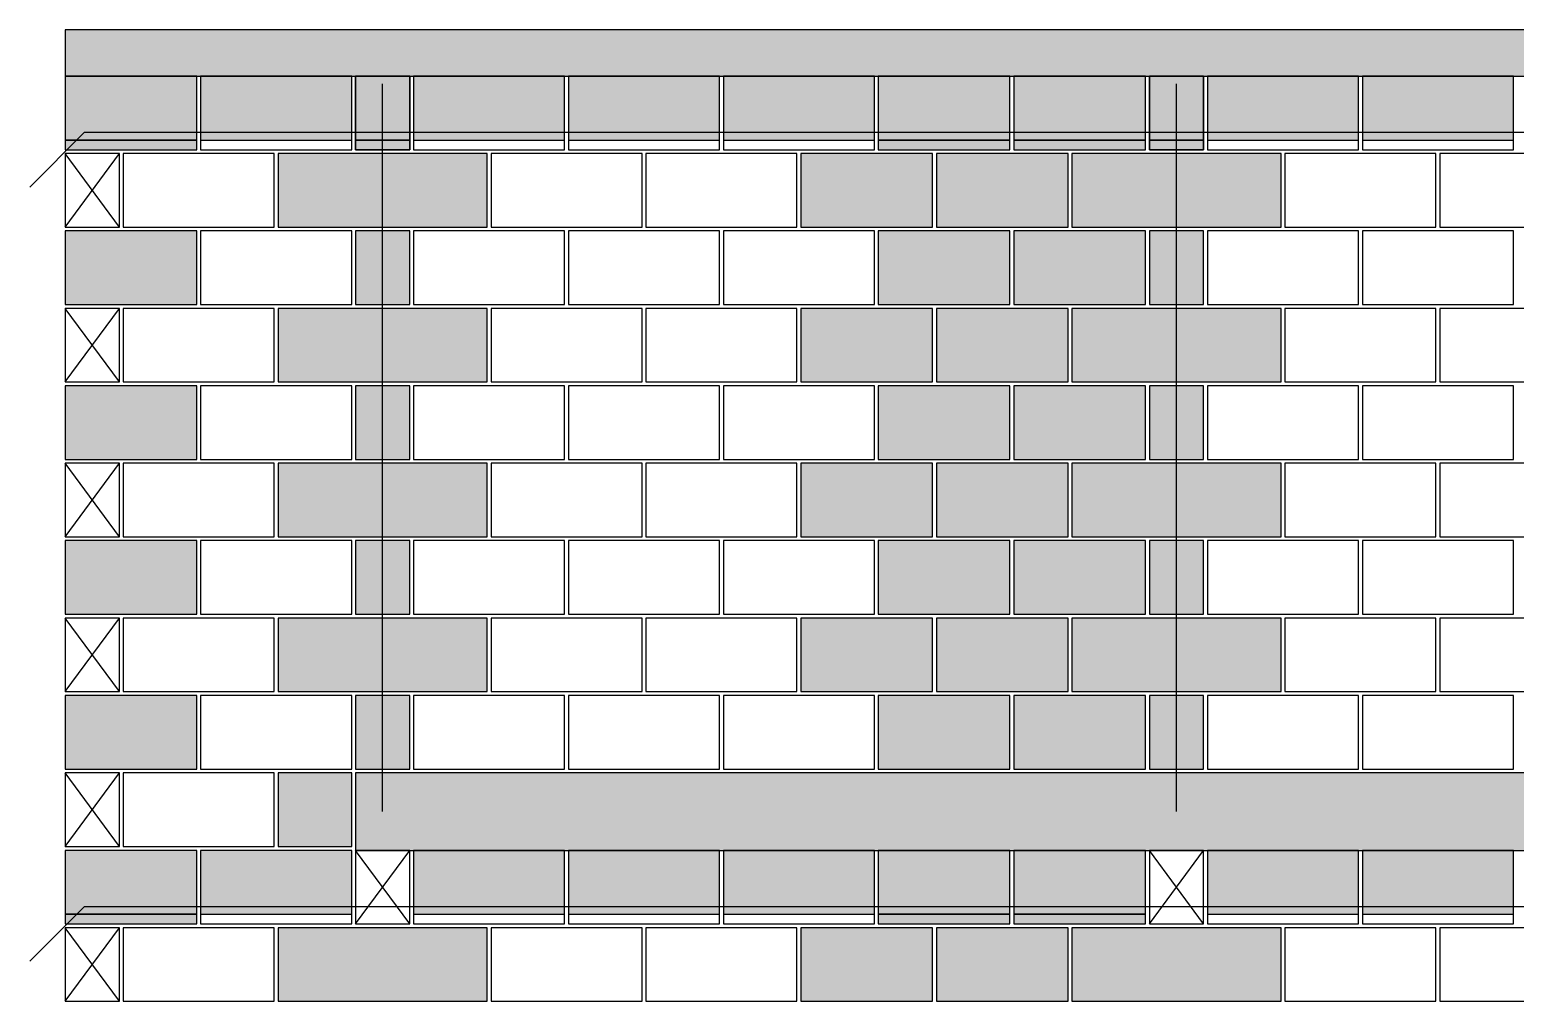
# Model space of a CAD drawing. Extents: x -1.9 to 86, y -1.5 to 60.9.
# Drawn here: x 6.87 to 14.54, y 49.79 to 54.81 of the extents above; entities that cross this region are included whole.
import ezdxf

# ---------------------------------------------------------------- set-up
doc = ezdxf.new("R2010")
doc.units = 0
doc.header["$MEASUREMENT"] = 0
doc.linetypes.add('ESTILO_TQS_0001', pattern=[0.45, 0.3, -0.15])
for name, color, linetype in [('33', 7, 'CONTINUOUS'), ('PENA_01', 1, 'CONTINUOUS'), ('PENA_02', 2, 'CONTINUOUS'), ('PENA_03', 3, 'CONTINUOUS'), ('PENA_05', 5, 'CONTINUOUS'), ('PENA_09', 254, 'CONTINUOUS'), ('PENA_11', 252, 'CONTINUOUS'), ('PENA_19', 240, 'CONTINUOUS'), ('PENA_21', 100, 'CONTINUOUS'), ('PENA_23', 50, 'CONTINUOUS'), ('PENA_28', 135, 'CONTINUOUS')]:
    doc.layers.add(name, color=color, linetype=linetype)

msp = doc.modelspace()

# ---------------------------------------------------------------- linework, layer by layer
at = {"layer": '33', "linetype": 'Continuous'}
for points in [[(8.5489, 54.2406), (8.5489, 54.1906), (8.8289, 54.1906), (8.8289, 54.2406), (8.5489, 54.2406)], [(12.6489, 54.2406), (12.6489, 54.1906), (12.9289, 54.1906), (12.9289, 54.2406), (12.6489, 54.2406)]]:
    msp.add_lwpolyline(points, dxfattribs=at)
for points in [[(8.5489, 54.2406), (8.5489, 54.1906), (8.8289, 54.1906)], [(8.5489, 54.2406), (8.8289, 54.1906), (8.8289, 54.2406)], [(8.5489, 54.2406), (8.8289, 54.2406), (8.5489, 54.2406)], [(12.6489, 54.2406), (12.6489, 54.1906), (12.9289, 54.1906)], [(12.6489, 54.2406), (12.9289, 54.1906), (12.9289, 54.2406)], [(12.6489, 54.2406), (12.9289, 54.2406), (12.6489, 54.2406)]]:
    msp.add_solid(points, dxfattribs=at)
at = {"layer": 'PENA_01', "linetype": 'Continuous'}
for p, q in [((7.0489, 54.2406), (7.7289, 54.2406)), ((7.7489, 54.2406), (8.5289, 54.2406)), ((8.8489, 54.2406), (9.6289, 54.2406)), ((9.6489, 54.2406), (10.4289, 54.2406)), ((10.4489, 54.2406), (11.2289, 54.2406)), ((11.2489, 54.2406), (11.9289, 54.2406)), ((11.9489, 54.2406), (12.6289, 54.2406)), ((12.9489, 54.2406), (13.7289, 54.2406)), ((13.7489, 54.2406), (14.5289, 54.2406)), ((7.0489, 50.2406), (7.7289, 50.2406)), ((7.7489, 50.2406), (8.5289, 50.2406)), ((8.8489, 50.2406), (9.6289, 50.2406)), ((9.6489, 50.2406), (10.4289, 50.2406)), ((10.4489, 50.2406), (11.2289, 50.2406)), ((11.2489, 50.2406), (11.9289, 50.2406)), ((11.9489, 50.2406), (12.6289, 50.2406)), ((12.9489, 50.2406), (13.7289, 50.2406)), ((13.7489, 50.2406), (14.5289, 50.2406))]:
    msp.add_line(p, q, dxfattribs=at)
at = {"layer": 'PENA_01', "linetype": 'ESTILO_TQS_0001'}
for p, q in [((8.8289, 54.2406), (8.5489, 54.2406)), ((12.9289, 54.2406), (12.6489, 54.2406))]:
    msp.add_line(p, q, dxfattribs=at)
at = {"layer": 'PENA_02', "linetype": 'Continuous'}
for p, q in [((7.3289, 54.1706), (7.0489, 54.1706)), ((7.0489, 54.1706), (7.0489, 53.7906)), ((7.3289, 53.7906), (7.3289, 54.1706)), ((7.0489, 53.7906), (7.3289, 53.7906)), ((7.3289, 53.3706), (7.0489, 53.3706)), ((7.0489, 53.3706), (7.0489, 52.9906)), ((7.3289, 52.9906), (7.3289, 53.3706)), ((7.0489, 52.9906), (7.3289, 52.9906)), ((7.3289, 52.5706), (7.0489, 52.5706)), ((7.0489, 52.5706), (7.0489, 52.1906)), ((7.3289, 52.1906), (7.3289, 52.5706)), ((7.0489, 52.1906), (7.3289, 52.1906)), ((7.3289, 51.7706), (7.0489, 51.7706)), ((7.0489, 51.7706), (7.0489, 51.3906)), ((7.3289, 51.3906), (7.3289, 51.7706)), ((7.0489, 51.3906), (7.3289, 51.3906)), ((7.3289, 50.9706), (7.0489, 50.9706)), ((7.0489, 50.9706), (7.0489, 50.5906)), ((7.3289, 50.5906), (7.3289, 50.9706)), ((7.0489, 50.5906), (7.3289, 50.5906)), ((8.8289, 50.5706), (8.5489, 50.5706)), ((8.5489, 50.5706), (8.5489, 50.1906)), ((8.8289, 50.1906), (8.8289, 50.5706)), ((12.9289, 50.5706), (12.6489, 50.5706)), ((12.6489, 50.5706), (12.6489, 50.1906)), ((12.9289, 50.1906), (12.9289, 50.5706)), ((8.5489, 50.1906), (8.8289, 50.1906)), ((12.6489, 50.1906), (12.9289, 50.1906)), ((7.3289, 50.1706), (7.0489, 50.1706)), ((7.0489, 50.1706), (7.0489, 49.7906)), ((7.3289, 49.7906), (7.3289, 50.1706)), ((7.0489, 49.7906), (7.3289, 49.7906))]:
    msp.add_line(p, q, dxfattribs=at)
for points in [[(7.0489, 54.5706), (30.0289, 54.5706), (30.0289, 54.8106), (7.0489, 54.8106), (7.0489, 54.5706)], [(7.0489, 54.1906), (7.7289, 54.1906), (7.7289, 54.5706), (7.0489, 54.5706), (7.0489, 54.1906)], [(7.7489, 54.1906), (8.5289, 54.1906), (8.5289, 54.5706), (7.7489, 54.5706), (7.7489, 54.1906)], [(8.8289, 54.1906), (8.5489, 54.1906), (8.5489, 54.5706), (8.8289, 54.5706), (8.8289, 54.1906)], [(8.8489, 54.1906), (9.6289, 54.1906), (9.6289, 54.5706), (8.8489, 54.5706), (8.8489, 54.1906)], [(9.6489, 54.1906), (10.4289, 54.1906), (10.4289, 54.5706), (9.6489, 54.5706), (9.6489, 54.1906)], [(10.4489, 54.1906), (11.2289, 54.1906), (11.2289, 54.5706), (10.4489, 54.5706), (10.4489, 54.1906)], [(11.2489, 54.1906), (11.9289, 54.1906), (11.9289, 54.5706), (11.2489, 54.5706), (11.2489, 54.1906)], [(11.9489, 54.1906), (12.6289, 54.1906), (12.6289, 54.5706), (11.9489, 54.5706), (11.9489, 54.1906)], [(12.9289, 54.1906), (12.6489, 54.1906), (12.6489, 54.5706), (12.9289, 54.5706), (12.9289, 54.1906)], [(12.9489, 54.1906), (13.7289, 54.1906), (13.7289, 54.5706), (12.9489, 54.5706), (12.9489, 54.1906)], [(13.7489, 54.1906), (14.5289, 54.1906), (14.5289, 54.5706), (13.7489, 54.5706), (13.7489, 54.1906)], [(7.3489, 53.7906), (8.1289, 53.7906), (8.1289, 54.1706), (7.3489, 54.1706), (7.3489, 53.7906)], [(8.1489, 53.7906), (9.2289, 53.7906), (9.2289, 54.1706), (8.1489, 54.1706), (8.1489, 53.7906)], [(9.2489, 53.7906), (10.0289, 53.7906), (10.0289, 54.1706), (9.2489, 54.1706), (9.2489, 53.7906)], [(10.0489, 53.7906), (10.8289, 53.7906), (10.8289, 54.1706), (10.0489, 54.1706), (10.0489, 53.7906)], [(10.8489, 53.7906), (11.5289, 53.7906), (11.5289, 54.1706), (10.8489, 54.1706), (10.8489, 53.7906)], [(11.5489, 53.7906), (12.2289, 53.7906), (12.2289, 54.1706), (11.5489, 54.1706), (11.5489, 53.7906)], [(12.2489, 53.7906), (13.3289, 53.7906), (13.3289, 54.1706), (12.2489, 54.1706), (12.2489, 53.7906)], [(13.3489, 53.7906), (14.1289, 53.7906), (14.1289, 54.1706), (13.3489, 54.1706), (13.3489, 53.7906)], [(14.1489, 53.7906), (14.9289, 53.7906), (14.9289, 54.1706), (14.1489, 54.1706), (14.1489, 53.7906)], [(7.0489, 53.3906), (7.7289, 53.3906), (7.7289, 53.7706), (7.0489, 53.7706), (7.0489, 53.3906)], [(7.7489, 53.3906), (8.5289, 53.3906), (8.5289, 53.7706), (7.7489, 53.7706), (7.7489, 53.3906)], [(8.5489, 53.3906), (8.8289, 53.3906), (8.8289, 53.7706), (8.5489, 53.7706), (8.5489, 53.3906)], [(8.8489, 53.3906), (9.6289, 53.3906), (9.6289, 53.7706), (8.8489, 53.7706), (8.8489, 53.3906)], [(9.6489, 53.3906), (10.4289, 53.3906), (10.4289, 53.7706), (9.6489, 53.7706), (9.6489, 53.3906)], [(10.4489, 53.3906), (11.2289, 53.3906), (11.2289, 53.7706), (10.4489, 53.7706), (10.4489, 53.3906)], [(11.2489, 53.3906), (11.9289, 53.3906), (11.9289, 53.7706), (11.2489, 53.7706), (11.2489, 53.3906)], [(11.9489, 53.3906), (12.6289, 53.3906), (12.6289, 53.7706), (11.9489, 53.7706), (11.9489, 53.3906)], [(12.6489, 53.3906), (12.9289, 53.3906), (12.9289, 53.7706), (12.6489, 53.7706), (12.6489, 53.3906)], [(12.9489, 53.3906), (13.7289, 53.3906), (13.7289, 53.7706), (12.9489, 53.7706), (12.9489, 53.3906)], [(13.7489, 53.3906), (14.5289, 53.3906), (14.5289, 53.7706), (13.7489, 53.7706), (13.7489, 53.3906)], [(7.3489, 52.9906), (8.1289, 52.9906), (8.1289, 53.3706), (7.3489, 53.3706), (7.3489, 52.9906)], [(8.1489, 52.9906), (9.2289, 52.9906), (9.2289, 53.3706), (8.1489, 53.3706), (8.1489, 52.9906)], [(9.2489, 52.9906), (10.0289, 52.9906), (10.0289, 53.3706), (9.2489, 53.3706), (9.2489, 52.9906)], [(10.0489, 52.9906), (10.8289, 52.9906), (10.8289, 53.3706), (10.0489, 53.3706), (10.0489, 52.9906)], [(10.8489, 52.9906), (11.5289, 52.9906), (11.5289, 53.3706), (10.8489, 53.3706), (10.8489, 52.9906)], [(11.5489, 52.9906), (12.2289, 52.9906), (12.2289, 53.3706), (11.5489, 53.3706), (11.5489, 52.9906)], [(12.2489, 52.9906), (13.3289, 52.9906), (13.3289, 53.3706), (12.2489, 53.3706), (12.2489, 52.9906)], [(13.3489, 52.9906), (14.1289, 52.9906), (14.1289, 53.3706), (13.3489, 53.3706), (13.3489, 52.9906)], [(14.1489, 52.9906), (14.9289, 52.9906), (14.9289, 53.3706), (14.1489, 53.3706), (14.1489, 52.9906)], [(7.0489, 52.5906), (7.7289, 52.5906), (7.7289, 52.9706), (7.0489, 52.9706), (7.0489, 52.5906)], [(7.7489, 52.5906), (8.5289, 52.5906), (8.5289, 52.9706), (7.7489, 52.9706), (7.7489, 52.5906)], [(8.5489, 52.5906), (8.8289, 52.5906), (8.8289, 52.9706), (8.5489, 52.9706), (8.5489, 52.5906)], [(8.8489, 52.5906), (9.6289, 52.5906), (9.6289, 52.9706), (8.8489, 52.9706), (8.8489, 52.5906)], [(9.6489, 52.5906), (10.4289, 52.5906), (10.4289, 52.9706), (9.6489, 52.9706), (9.6489, 52.5906)], [(10.4489, 52.5906), (11.2289, 52.5906), (11.2289, 52.9706), (10.4489, 52.9706), (10.4489, 52.5906)], [(11.2489, 52.5906), (11.9289, 52.5906), (11.9289, 52.9706), (11.2489, 52.9706), (11.2489, 52.5906)], [(11.9489, 52.5906), (12.6289, 52.5906), (12.6289, 52.9706), (11.9489, 52.9706), (11.9489, 52.5906)], [(12.6489, 52.5906), (12.9289, 52.5906), (12.9289, 52.9706), (12.6489, 52.9706), (12.6489, 52.5906)], [(12.9489, 52.5906), (13.7289, 52.5906), (13.7289, 52.9706), (12.9489, 52.9706), (12.9489, 52.5906)], [(13.7489, 52.5906), (14.5289, 52.5906), (14.5289, 52.9706), (13.7489, 52.9706), (13.7489, 52.5906)], [(7.3489, 52.1906), (8.1289, 52.1906), (8.1289, 52.5706), (7.3489, 52.5706), (7.3489, 52.1906)], [(8.1489, 52.1906), (9.2289, 52.1906), (9.2289, 52.5706), (8.1489, 52.5706), (8.1489, 52.1906)], [(9.2489, 52.1906), (10.0289, 52.1906), (10.0289, 52.5706), (9.2489, 52.5706), (9.2489, 52.1906)], [(10.0489, 52.1906), (10.8289, 52.1906), (10.8289, 52.5706), (10.0489, 52.5706), (10.0489, 52.1906)], [(10.8489, 52.1906), (11.5289, 52.1906), (11.5289, 52.5706), (10.8489, 52.5706), (10.8489, 52.1906)], [(11.5489, 52.1906), (12.2289, 52.1906), (12.2289, 52.5706), (11.5489, 52.5706), (11.5489, 52.1906)], [(12.2489, 52.1906), (13.3289, 52.1906), (13.3289, 52.5706), (12.2489, 52.5706), (12.2489, 52.1906)], [(13.3489, 52.1906), (14.1289, 52.1906), (14.1289, 52.5706), (13.3489, 52.5706), (13.3489, 52.1906)], [(14.1489, 52.1906), (14.9289, 52.1906), (14.9289, 52.5706), (14.1489, 52.5706), (14.1489, 52.1906)], [(7.0489, 51.7906), (7.7289, 51.7906), (7.7289, 52.1706), (7.0489, 52.1706), (7.0489, 51.7906)], [(7.7489, 51.7906), (8.5289, 51.7906), (8.5289, 52.1706), (7.7489, 52.1706), (7.7489, 51.7906)], [(8.5489, 51.7906), (8.8289, 51.7906), (8.8289, 52.1706), (8.5489, 52.1706), (8.5489, 51.7906)], [(8.8489, 51.7906), (9.6289, 51.7906), (9.6289, 52.1706), (8.8489, 52.1706), (8.8489, 51.7906)], [(9.6489, 51.7906), (10.4289, 51.7906), (10.4289, 52.1706), (9.6489, 52.1706), (9.6489, 51.7906)], [(10.4489, 51.7906), (11.2289, 51.7906), (11.2289, 52.1706), (10.4489, 52.1706), (10.4489, 51.7906)], [(11.2489, 51.7906), (11.9289, 51.7906), (11.9289, 52.1706), (11.2489, 52.1706), (11.2489, 51.7906)], [(11.9489, 51.7906), (12.6289, 51.7906), (12.6289, 52.1706), (11.9489, 52.1706), (11.9489, 51.7906)], [(12.6489, 51.7906), (12.9289, 51.7906), (12.9289, 52.1706), (12.6489, 52.1706), (12.6489, 51.7906)], [(12.9489, 51.7906), (13.7289, 51.7906), (13.7289, 52.1706), (12.9489, 52.1706), (12.9489, 51.7906)], [(13.7489, 51.7906), (14.5289, 51.7906), (14.5289, 52.1706), (13.7489, 52.1706), (13.7489, 51.7906)], [(7.3489, 51.3906), (8.1289, 51.3906), (8.1289, 51.7706), (7.3489, 51.7706), (7.3489, 51.3906)], [(8.1489, 51.3906), (9.2289, 51.3906), (9.2289, 51.7706), (8.1489, 51.7706), (8.1489, 51.3906)], [(9.2489, 51.3906), (10.0289, 51.3906), (10.0289, 51.7706), (9.2489, 51.7706), (9.2489, 51.3906)], [(10.0489, 51.3906), (10.8289, 51.3906), (10.8289, 51.7706), (10.0489, 51.7706), (10.0489, 51.3906)], [(10.8489, 51.3906), (11.5289, 51.3906), (11.5289, 51.7706), (10.8489, 51.7706), (10.8489, 51.3906)], [(11.5489, 51.3906), (12.2289, 51.3906), (12.2289, 51.7706), (11.5489, 51.7706), (11.5489, 51.3906)], [(12.2489, 51.3906), (13.3289, 51.3906), (13.3289, 51.7706), (12.2489, 51.7706), (12.2489, 51.3906)], [(13.3489, 51.3906), (14.1289, 51.3906), (14.1289, 51.7706), (13.3489, 51.7706), (13.3489, 51.3906)], [(14.1489, 51.3906), (14.9289, 51.3906), (14.9289, 51.7706), (14.1489, 51.7706), (14.1489, 51.3906)], [(7.0489, 50.9906), (7.7289, 50.9906), (7.7289, 51.3706), (7.0489, 51.3706), (7.0489, 50.9906)], [(7.7489, 50.9906), (8.5289, 50.9906), (8.5289, 51.3706), (7.7489, 51.3706), (7.7489, 50.9906)], [(8.5489, 50.9906), (8.8289, 50.9906), (8.8289, 51.3706), (8.5489, 51.3706), (8.5489, 50.9906)], [(8.8489, 50.9906), (9.6289, 50.9906), (9.6289, 51.3706), (8.8489, 51.3706), (8.8489, 50.9906)], [(9.6489, 50.9906), (10.4289, 50.9906), (10.4289, 51.3706), (9.6489, 51.3706), (9.6489, 50.9906)], [(10.4489, 50.9906), (11.2289, 50.9906), (11.2289, 51.3706), (10.4489, 51.3706), (10.4489, 50.9906)], [(11.2489, 50.9906), (11.9289, 50.9906), (11.9289, 51.3706), (11.2489, 51.3706), (11.2489, 50.9906)], [(11.9489, 50.9906), (12.6289, 50.9906), (12.6289, 51.3706), (11.9489, 51.3706), (11.9489, 50.9906)], [(12.6489, 50.9906), (12.9289, 50.9906), (12.9289, 51.3706), (12.6489, 51.3706), (12.6489, 50.9906)], [(12.9489, 50.9906), (13.7289, 50.9906), (13.7289, 51.3706), (12.9489, 51.3706), (12.9489, 50.9906)], [(13.7489, 50.9906), (14.5289, 50.9906), (14.5289, 51.3706), (13.7489, 51.3706), (13.7489, 50.9906)], [(7.3489, 50.5906), (8.1289, 50.5906), (8.1289, 50.9706), (7.3489, 50.9706), (7.3489, 50.5906)], [(8.1489, 50.5906), (8.5289, 50.5906), (8.5289, 50.9706), (8.1489, 50.9706), (8.1489, 50.5906)], [(17.0289, 50.9706), (8.5489, 50.9706), (8.5489, 50.5706), (17.0289, 50.5706), (17.0289, 50.9706)], [(7.0489, 50.1906), (7.7289, 50.1906), (7.7289, 50.5706), (7.0489, 50.5706), (7.0489, 50.1906)], [(7.7489, 50.1906), (8.5289, 50.1906), (8.5289, 50.5706), (7.7489, 50.5706), (7.7489, 50.1906)], [(8.8489, 50.1906), (9.6289, 50.1906), (9.6289, 50.5706), (8.8489, 50.5706), (8.8489, 50.1906)], [(9.6489, 50.1906), (10.4289, 50.1906), (10.4289, 50.5706), (9.6489, 50.5706), (9.6489, 50.1906)], [(10.4489, 50.1906), (11.2289, 50.1906), (11.2289, 50.5706), (10.4489, 50.5706), (10.4489, 50.1906)], [(11.2489, 50.1906), (11.9289, 50.1906), (11.9289, 50.5706), (11.2489, 50.5706), (11.2489, 50.1906)], [(11.9489, 50.1906), (12.6289, 50.1906), (12.6289, 50.5706), (11.9489, 50.5706), (11.9489, 50.1906)], [(12.9489, 50.1906), (13.7289, 50.1906), (13.7289, 50.5706), (12.9489, 50.5706), (12.9489, 50.1906)], [(13.7489, 50.1906), (14.5289, 50.1906), (14.5289, 50.5706), (13.7489, 50.5706), (13.7489, 50.1906)], [(7.3489, 49.7906), (8.1289, 49.7906), (8.1289, 50.1706), (7.3489, 50.1706), (7.3489, 49.7906)], [(8.1489, 49.7906), (9.2289, 49.7906), (9.2289, 50.1706), (8.1489, 50.1706), (8.1489, 49.7906)], [(9.2489, 49.7906), (10.0289, 49.7906), (10.0289, 50.1706), (9.2489, 50.1706), (9.2489, 49.7906)], [(10.0489, 49.7906), (10.8289, 49.7906), (10.8289, 50.1706), (10.0489, 50.1706), (10.0489, 49.7906)], [(10.8489, 49.7906), (11.5289, 49.7906), (11.5289, 50.1706), (10.8489, 50.1706), (10.8489, 49.7906)], [(11.5489, 49.7906), (12.2289, 49.7906), (12.2289, 50.1706), (11.5489, 50.1706), (11.5489, 49.7906)], [(12.2489, 49.7906), (13.3289, 49.7906), (13.3289, 50.1706), (12.2489, 50.1706), (12.2489, 49.7906)], [(13.3489, 49.7906), (14.1289, 49.7906), (14.1289, 50.1706), (13.3489, 50.1706), (13.3489, 49.7906)], [(14.1489, 49.7906), (14.9289, 49.7906), (14.9289, 50.1706), (14.1489, 50.1706), (14.1489, 49.7906)]]:
    msp.add_lwpolyline(points, dxfattribs=at)
at = {"layer": 'PENA_03', "linetype": 'Continuous'}
for p, q in [((7.0489, 53.7906), (7.3289, 54.1706)), ((7.3289, 53.7906), (7.0489, 54.1706)), ((7.0489, 52.9906), (7.3289, 53.3706)), ((7.3289, 52.9906), (7.0489, 53.3706)), ((7.0489, 52.1906), (7.3289, 52.5706)), ((7.3289, 52.1906), (7.0489, 52.5706)), ((7.0489, 51.3906), (7.3289, 51.7706)), ((7.3289, 51.3906), (7.0489, 51.7706)), ((7.0489, 50.5906), (7.3289, 50.9706)), ((7.3289, 50.5906), (7.0489, 50.9706)), ((8.5489, 50.1906), (8.8289, 50.5706)), ((8.8289, 50.1906), (8.5489, 50.5706)), ((12.6489, 50.1906), (12.9289, 50.5706)), ((12.9289, 50.1906), (12.6489, 50.5706)), ((7.0489, 49.7906), (7.3289, 50.1706)), ((7.3289, 49.7906), (7.0489, 50.1706))]:
    msp.add_line(p, q, dxfattribs=at)
at = {"layer": 'PENA_05', "linetype": 'Continuous'}
for p, q in [((8.6889, 50.7706), (8.6889, 54.5306)), ((12.7889, 50.7706), (12.7889, 54.5306)), ((6.866, 53.9976), (7.1489, 54.2805)), ((7.1489, 54.2805), (18.9389, 54.2807)), ((6.866, 49.9978), (7.1489, 50.2806)), ((7.1489, 50.2806), (16.9289, 50.2806))]:
    msp.add_line(p, q, dxfattribs=at)
at = {"layer": 'PENA_09', "linetype": 'Continuous'}
for points in [[(7.0489, 54.2406), (7.7289, 54.2406), (7.7289, 54.5706), (7.0489, 54.5706), (7.0489, 54.2406)], [(7.7489, 54.2406), (8.5289, 54.2406), (8.5289, 54.5706), (7.7489, 54.5706), (7.7489, 54.2406)], [(8.8289, 54.2406), (8.8289, 54.5706), (8.5489, 54.5706), (8.5489, 54.2406), (8.8289, 54.2406)], [(8.5489, 54.5706), (8.8289, 54.5706), (8.8289, 54.2406), (8.5489, 54.2406), (8.5489, 54.5706)], [(8.8489, 54.2406), (9.6289, 54.2406), (9.6289, 54.5706), (8.8489, 54.5706), (8.8489, 54.2406)], [(9.6489, 54.2406), (10.4289, 54.2406), (10.4289, 54.5706), (9.6489, 54.5706), (9.6489, 54.2406)], [(10.4489, 54.2406), (11.2289, 54.2406), (11.2289, 54.5706), (10.4489, 54.5706), (10.4489, 54.2406)], [(11.2489, 54.2406), (11.9289, 54.2406), (11.9289, 54.5706), (11.2489, 54.5706), (11.2489, 54.2406)], [(11.9489, 54.2406), (12.6289, 54.2406), (12.6289, 54.5706), (11.9489, 54.5706), (11.9489, 54.2406)], [(12.9289, 54.2406), (12.9289, 54.5706), (12.6489, 54.5706), (12.6489, 54.2406), (12.9289, 54.2406)], [(12.6489, 54.5706), (12.9289, 54.5706), (12.9289, 54.2406), (12.6489, 54.2406), (12.6489, 54.5706)], [(12.9489, 54.2406), (13.7289, 54.2406), (13.7289, 54.5706), (12.9489, 54.5706), (12.9489, 54.2406)], [(13.7489, 54.2406), (14.5289, 54.2406), (14.5289, 54.5706), (13.7489, 54.5706), (13.7489, 54.2406)], [(7.0489, 50.2406), (7.7289, 50.2406), (7.7289, 50.5706), (7.0489, 50.5706), (7.0489, 50.2406)], [(7.7489, 50.2406), (8.5289, 50.2406), (8.5289, 50.5706), (7.7489, 50.5706), (7.7489, 50.2406)], [(8.8489, 50.2406), (9.6289, 50.2406), (9.6289, 50.5706), (8.8489, 50.5706), (8.8489, 50.2406)], [(9.6489, 50.2406), (10.4289, 50.2406), (10.4289, 50.5706), (9.6489, 50.5706), (9.6489, 50.2406)], [(10.4489, 50.2406), (11.2289, 50.2406), (11.2289, 50.5706), (10.4489, 50.5706), (10.4489, 50.2406)], [(11.2489, 50.2406), (11.9289, 50.2406), (11.9289, 50.5706), (11.2489, 50.5706), (11.2489, 50.2406)], [(11.9489, 50.2406), (12.6289, 50.2406), (12.6289, 50.5706), (11.9489, 50.5706), (11.9489, 50.2406)], [(12.9489, 50.2406), (13.7289, 50.2406), (13.7289, 50.5706), (12.9489, 50.5706), (12.9489, 50.2406)], [(13.7489, 50.2406), (14.5289, 50.2406), (14.5289, 50.5706), (13.7489, 50.5706), (13.7489, 50.2406)]]:
    msp.add_lwpolyline(points, dxfattribs=at)
for points in [[(7.0489, 54.2406), (7.7289, 54.2406), (7.7289, 54.5706)], [(7.0489, 54.2406), (7.7289, 54.5706), (7.0489, 54.5706)], [(7.0489, 54.2406), (7.0489, 54.5706), (7.0489, 54.2406)], [(7.7489, 54.2406), (8.5289, 54.2406), (8.5289, 54.5706)], [(7.7489, 54.2406), (8.5289, 54.5706), (7.7489, 54.5706)], [(7.7489, 54.2406), (7.7489, 54.5706), (7.7489, 54.2406)], [(8.8289, 54.2406), (8.8289, 54.5706), (8.5489, 54.5706)], [(8.8289, 54.2406), (8.5489, 54.5706), (8.5489, 54.2406)], [(8.5489, 54.5706), (8.8289, 54.5706), (8.8289, 54.2406)], [(8.5489, 54.5706), (8.8289, 54.2406), (8.5489, 54.2406)], [(8.5489, 54.5706), (8.5489, 54.2406), (8.5489, 54.5706)], [(8.8489, 54.2406), (9.6289, 54.2406), (9.6289, 54.5706)], [(8.8489, 54.2406), (9.6289, 54.5706), (8.8489, 54.5706)], [(8.8489, 54.2406), (8.8489, 54.5706), (8.8489, 54.2406)], [(9.6489, 54.2406), (10.4289, 54.2406), (10.4289, 54.5706)], [(9.6489, 54.2406), (10.4289, 54.5706), (9.6489, 54.5706)], [(9.6489, 54.2406), (9.6489, 54.5706), (9.6489, 54.2406)], [(10.4489, 54.2406), (11.2289, 54.2406), (11.2289, 54.5706)], [(10.4489, 54.2406), (11.2289, 54.5706), (10.4489, 54.5706)], [(10.4489, 54.2406), (10.4489, 54.5706), (10.4489, 54.2406)], [(11.2489, 54.2406), (11.9289, 54.2406), (11.9289, 54.5706)], [(11.2489, 54.2406), (11.9289, 54.5706), (11.2489, 54.5706)], [(11.2489, 54.2406), (11.2489, 54.5706), (11.2489, 54.2406)], [(11.9489, 54.2406), (12.6289, 54.2406), (12.6289, 54.5706)], [(11.9489, 54.2406), (12.6289, 54.5706), (11.9489, 54.5706)], [(11.9489, 54.2406), (11.9489, 54.5706), (11.9489, 54.2406)], [(12.9289, 54.2406), (12.9289, 54.5706), (12.6489, 54.5706)], [(12.9289, 54.2406), (12.6489, 54.5706), (12.6489, 54.2406)], [(12.6489, 54.5706), (12.9289, 54.5706), (12.9289, 54.2406)], [(12.6489, 54.5706), (12.9289, 54.2406), (12.6489, 54.2406)], [(12.6489, 54.5706), (12.6489, 54.2406), (12.6489, 54.5706)], [(12.9489, 54.2406), (13.7289, 54.2406), (13.7289, 54.5706)], [(12.9489, 54.2406), (13.7289, 54.5706), (12.9489, 54.5706)], [(12.9489, 54.2406), (12.9489, 54.5706), (12.9489, 54.2406)], [(13.7489, 54.2406), (14.5289, 54.2406), (14.5289, 54.5706)], [(13.7489, 54.2406), (14.5289, 54.5706), (13.7489, 54.5706)], [(13.7489, 54.2406), (13.7489, 54.5706), (13.7489, 54.2406)], [(8.8289, 54.2406), (8.5489, 54.2406), (8.8289, 54.2406)], [(12.9289, 54.2406), (12.6489, 54.2406), (12.9289, 54.2406)], [(7.0489, 50.2406), (7.7289, 50.2406), (7.7289, 50.5706)], [(7.0489, 50.2406), (7.7289, 50.5706), (7.0489, 50.5706)], [(7.0489, 50.2406), (7.0489, 50.5706), (7.0489, 50.2406)], [(7.7489, 50.2406), (8.5289, 50.2406), (8.5289, 50.5706)], [(7.7489, 50.2406), (8.5289, 50.5706), (7.7489, 50.5706)], [(7.7489, 50.2406), (7.7489, 50.5706), (7.7489, 50.2406)], [(8.8489, 50.2406), (9.6289, 50.2406), (9.6289, 50.5706)], [(8.8489, 50.2406), (9.6289, 50.5706), (8.8489, 50.5706)], [(8.8489, 50.2406), (8.8489, 50.5706), (8.8489, 50.2406)], [(9.6489, 50.2406), (10.4289, 50.2406), (10.4289, 50.5706)], [(9.6489, 50.2406), (10.4289, 50.5706), (9.6489, 50.5706)], [(9.6489, 50.2406), (9.6489, 50.5706), (9.6489, 50.2406)], [(10.4489, 50.2406), (11.2289, 50.2406), (11.2289, 50.5706)], [(10.4489, 50.2406), (11.2289, 50.5706), (10.4489, 50.5706)], [(10.4489, 50.2406), (10.4489, 50.5706), (10.4489, 50.2406)], [(11.2489, 50.2406), (11.9289, 50.2406), (11.9289, 50.5706)], [(11.2489, 50.2406), (11.9289, 50.5706), (11.2489, 50.5706)], [(11.2489, 50.2406), (11.2489, 50.5706), (11.2489, 50.2406)], [(11.9489, 50.2406), (12.6289, 50.2406), (12.6289, 50.5706)], [(11.9489, 50.2406), (12.6289, 50.5706), (11.9489, 50.5706)], [(11.9489, 50.2406), (11.9489, 50.5706), (11.9489, 50.2406)], [(12.9489, 50.2406), (13.7289, 50.2406), (13.7289, 50.5706)], [(12.9489, 50.2406), (13.7289, 50.5706), (12.9489, 50.5706)], [(12.9489, 50.2406), (12.9489, 50.5706), (12.9489, 50.2406)], [(13.7489, 50.2406), (14.5289, 50.2406), (14.5289, 50.5706)], [(13.7489, 50.2406), (14.5289, 50.5706), (13.7489, 50.5706)], [(13.7489, 50.2406), (13.7489, 50.5706), (13.7489, 50.2406)]]:
    msp.add_solid(points, dxfattribs=at)
at = {"layer": 'PENA_11', "linetype": 'Continuous'}
for points in [[(7.0489, 54.5706), (30.0289, 54.5706), (30.0289, 54.8106)], [(7.0489, 54.5706), (30.0289, 54.8106), (7.0489, 54.8106)], [(7.0489, 54.5706), (7.0489, 54.8106), (7.0489, 54.5706)], [(17.0289, 50.9706), (8.5489, 50.9706), (8.5489, 50.5706)], [(17.0289, 50.9706), (8.5489, 50.5706), (17.0289, 50.5706)]]:
    msp.add_solid(points, dxfattribs=at)
at = {"layer": 'PENA_19', "linetype": 'Continuous'}
for points in [[(8.1489, 53.7906), (9.2289, 53.7906), (9.2289, 54.1706), (8.1489, 54.1706), (8.1489, 53.7906)], [(12.2489, 53.7906), (13.3289, 53.7906), (13.3289, 54.1706), (12.2489, 54.1706), (12.2489, 53.7906)], [(8.1489, 52.9906), (9.2289, 52.9906), (9.2289, 53.3706), (8.1489, 53.3706), (8.1489, 52.9906)], [(12.2489, 52.9906), (13.3289, 52.9906), (13.3289, 53.3706), (12.2489, 53.3706), (12.2489, 52.9906)], [(8.1489, 52.1906), (9.2289, 52.1906), (9.2289, 52.5706), (8.1489, 52.5706), (8.1489, 52.1906)], [(12.2489, 52.1906), (13.3289, 52.1906), (13.3289, 52.5706), (12.2489, 52.5706), (12.2489, 52.1906)], [(8.1489, 51.3906), (9.2289, 51.3906), (9.2289, 51.7706), (8.1489, 51.7706), (8.1489, 51.3906)], [(12.2489, 51.3906), (13.3289, 51.3906), (13.3289, 51.7706), (12.2489, 51.7706), (12.2489, 51.3906)], [(8.1489, 49.7906), (9.2289, 49.7906), (9.2289, 50.1706), (8.1489, 50.1706), (8.1489, 49.7906)], [(12.2489, 49.7906), (13.3289, 49.7906), (13.3289, 50.1706), (12.2489, 50.1706), (12.2489, 49.7906)]]:
    msp.add_lwpolyline(points, dxfattribs=at)
for points in [[(8.1489, 53.7906), (9.2289, 53.7906), (9.2289, 54.1706)], [(8.1489, 53.7906), (9.2289, 54.1706), (8.1489, 54.1706)], [(8.1489, 53.7906), (8.1489, 54.1706), (8.1489, 53.7906)], [(12.2489, 53.7906), (13.3289, 53.7906), (13.3289, 54.1706)], [(12.2489, 53.7906), (13.3289, 54.1706), (12.2489, 54.1706)], [(12.2489, 53.7906), (12.2489, 54.1706), (12.2489, 53.7906)], [(8.1489, 52.9906), (9.2289, 52.9906), (9.2289, 53.3706)], [(8.1489, 52.9906), (9.2289, 53.3706), (8.1489, 53.3706)], [(8.1489, 52.9906), (8.1489, 53.3706), (8.1489, 52.9906)], [(12.2489, 52.9906), (13.3289, 52.9906), (13.3289, 53.3706)], [(12.2489, 52.9906), (13.3289, 53.3706), (12.2489, 53.3706)], [(12.2489, 52.9906), (12.2489, 53.3706), (12.2489, 52.9906)], [(8.1489, 52.1906), (9.2289, 52.1906), (9.2289, 52.5706)], [(8.1489, 52.1906), (9.2289, 52.5706), (8.1489, 52.5706)], [(8.1489, 52.1906), (8.1489, 52.5706), (8.1489, 52.1906)], [(12.2489, 52.1906), (13.3289, 52.1906), (13.3289, 52.5706)], [(12.2489, 52.1906), (13.3289, 52.5706), (12.2489, 52.5706)], [(12.2489, 52.1906), (12.2489, 52.5706), (12.2489, 52.1906)], [(8.1489, 51.3906), (9.2289, 51.3906), (9.2289, 51.7706)], [(8.1489, 51.3906), (9.2289, 51.7706), (8.1489, 51.7706)], [(8.1489, 51.3906), (8.1489, 51.7706), (8.1489, 51.3906)], [(12.2489, 51.3906), (13.3289, 51.3906), (13.3289, 51.7706)], [(12.2489, 51.3906), (13.3289, 51.7706), (12.2489, 51.7706)], [(12.2489, 51.3906), (12.2489, 51.7706), (12.2489, 51.3906)], [(8.1489, 49.7906), (9.2289, 49.7906), (9.2289, 50.1706)], [(8.1489, 49.7906), (9.2289, 50.1706), (8.1489, 50.1706)], [(8.1489, 49.7906), (8.1489, 50.1706), (8.1489, 49.7906)], [(12.2489, 49.7906), (13.3289, 49.7906), (13.3289, 50.1706)], [(12.2489, 49.7906), (13.3289, 50.1706), (12.2489, 50.1706)], [(12.2489, 49.7906), (12.2489, 50.1706), (12.2489, 49.7906)]]:
    msp.add_solid(points, dxfattribs=at)
at = {"layer": 'PENA_21', "linetype": 'Continuous'}
for points in [[(7.0489, 54.1906), (7.7289, 54.1906), (7.7289, 54.2406), (7.0489, 54.2406), (7.0489, 54.1906)], [(10.8489, 53.7906), (11.5289, 53.7906), (11.5289, 54.1706), (10.8489, 54.1706), (10.8489, 53.7906)], [(11.2489, 54.1906), (11.9289, 54.1906), (11.9289, 54.2406), (11.2489, 54.2406), (11.2489, 54.1906)], [(11.5489, 53.7906), (12.2289, 53.7906), (12.2289, 54.1706), (11.5489, 54.1706), (11.5489, 53.7906)], [(11.9489, 54.1906), (12.6289, 54.1906), (12.6289, 54.2406), (11.9489, 54.2406), (11.9489, 54.1906)], [(7.0489, 53.3906), (7.7289, 53.3906), (7.7289, 53.7706), (7.0489, 53.7706), (7.0489, 53.3906)], [(11.2489, 53.3906), (11.9289, 53.3906), (11.9289, 53.7706), (11.2489, 53.7706), (11.2489, 53.3906)], [(11.9489, 53.3906), (12.6289, 53.3906), (12.6289, 53.7706), (11.9489, 53.7706), (11.9489, 53.3906)], [(10.8489, 52.9906), (11.5289, 52.9906), (11.5289, 53.3706), (10.8489, 53.3706), (10.8489, 52.9906)], [(11.5489, 52.9906), (12.2289, 52.9906), (12.2289, 53.3706), (11.5489, 53.3706), (11.5489, 52.9906)], [(7.0489, 52.5906), (7.7289, 52.5906), (7.7289, 52.9706), (7.0489, 52.9706), (7.0489, 52.5906)], [(11.2489, 52.5906), (11.9289, 52.5906), (11.9289, 52.9706), (11.2489, 52.9706), (11.2489, 52.5906)], [(11.9489, 52.5906), (12.6289, 52.5906), (12.6289, 52.9706), (11.9489, 52.9706), (11.9489, 52.5906)], [(10.8489, 52.1906), (11.5289, 52.1906), (11.5289, 52.5706), (10.8489, 52.5706), (10.8489, 52.1906)], [(11.5489, 52.1906), (12.2289, 52.1906), (12.2289, 52.5706), (11.5489, 52.5706), (11.5489, 52.1906)], [(7.0489, 51.7906), (7.7289, 51.7906), (7.7289, 52.1706), (7.0489, 52.1706), (7.0489, 51.7906)], [(11.2489, 51.7906), (11.9289, 51.7906), (11.9289, 52.1706), (11.2489, 52.1706), (11.2489, 51.7906)], [(11.9489, 51.7906), (12.6289, 51.7906), (12.6289, 52.1706), (11.9489, 52.1706), (11.9489, 51.7906)], [(10.8489, 51.3906), (11.5289, 51.3906), (11.5289, 51.7706), (10.8489, 51.7706), (10.8489, 51.3906)], [(11.5489, 51.3906), (12.2289, 51.3906), (12.2289, 51.7706), (11.5489, 51.7706), (11.5489, 51.3906)], [(7.0489, 50.9906), (7.7289, 50.9906), (7.7289, 51.3706), (7.0489, 51.3706), (7.0489, 50.9906)], [(11.2489, 50.9906), (11.9289, 50.9906), (11.9289, 51.3706), (11.2489, 51.3706), (11.2489, 50.9906)], [(11.9489, 50.9906), (12.6289, 50.9906), (12.6289, 51.3706), (11.9489, 51.3706), (11.9489, 50.9906)], [(7.0489, 50.1906), (7.7289, 50.1906), (7.7289, 50.2406), (7.0489, 50.2406), (7.0489, 50.1906)], [(11.2489, 50.1906), (11.9289, 50.1906), (11.9289, 50.2406), (11.2489, 50.2406), (11.2489, 50.1906)], [(11.9489, 50.1906), (12.6289, 50.1906), (12.6289, 50.2406), (11.9489, 50.2406), (11.9489, 50.1906)], [(10.8489, 49.7906), (11.5289, 49.7906), (11.5289, 50.1706), (10.8489, 50.1706), (10.8489, 49.7906)], [(11.5489, 49.7906), (12.2289, 49.7906), (12.2289, 50.1706), (11.5489, 50.1706), (11.5489, 49.7906)]]:
    msp.add_lwpolyline(points, dxfattribs=at)
for points in [[(7.0489, 54.1906), (7.7289, 54.1906), (7.7289, 54.2406)], [(7.0489, 54.1906), (7.7289, 54.2406), (7.0489, 54.2406)], [(7.0489, 54.1906), (7.0489, 54.2406), (7.0489, 54.1906)], [(10.8489, 53.7906), (11.5289, 53.7906), (11.5289, 54.1706)], [(10.8489, 53.7906), (11.5289, 54.1706), (10.8489, 54.1706)], [(10.8489, 53.7906), (10.8489, 54.1706), (10.8489, 53.7906)], [(11.2489, 54.1906), (11.9289, 54.1906), (11.9289, 54.2406)], [(11.2489, 54.1906), (11.9289, 54.2406), (11.2489, 54.2406)], [(11.2489, 54.1906), (11.2489, 54.2406), (11.2489, 54.1906)], [(11.5489, 53.7906), (12.2289, 53.7906), (12.2289, 54.1706)], [(11.5489, 53.7906), (12.2289, 54.1706), (11.5489, 54.1706)], [(11.5489, 53.7906), (11.5489, 54.1706), (11.5489, 53.7906)], [(11.9489, 54.1906), (12.6289, 54.1906), (12.6289, 54.2406)], [(11.9489, 54.1906), (12.6289, 54.2406), (11.9489, 54.2406)], [(11.9489, 54.1906), (11.9489, 54.2406), (11.9489, 54.1906)], [(7.0489, 53.3906), (7.7289, 53.3906), (7.7289, 53.7706)], [(7.0489, 53.3906), (7.7289, 53.7706), (7.0489, 53.7706)], [(7.0489, 53.3906), (7.0489, 53.7706), (7.0489, 53.3906)], [(11.2489, 53.3906), (11.9289, 53.3906), (11.9289, 53.7706)], [(11.2489, 53.3906), (11.9289, 53.7706), (11.2489, 53.7706)], [(11.2489, 53.3906), (11.2489, 53.7706), (11.2489, 53.3906)], [(11.9489, 53.3906), (12.6289, 53.3906), (12.6289, 53.7706)], [(11.9489, 53.3906), (12.6289, 53.7706), (11.9489, 53.7706)], [(11.9489, 53.3906), (11.9489, 53.7706), (11.9489, 53.3906)], [(10.8489, 52.9906), (11.5289, 52.9906), (11.5289, 53.3706)], [(10.8489, 52.9906), (11.5289, 53.3706), (10.8489, 53.3706)], [(10.8489, 52.9906), (10.8489, 53.3706), (10.8489, 52.9906)], [(11.5489, 52.9906), (12.2289, 52.9906), (12.2289, 53.3706)], [(11.5489, 52.9906), (12.2289, 53.3706), (11.5489, 53.3706)], [(11.5489, 52.9906), (11.5489, 53.3706), (11.5489, 52.9906)], [(7.0489, 52.5906), (7.7289, 52.5906), (7.7289, 52.9706)], [(7.0489, 52.5906), (7.7289, 52.9706), (7.0489, 52.9706)], [(7.0489, 52.5906), (7.0489, 52.9706), (7.0489, 52.5906)], [(11.2489, 52.5906), (11.9289, 52.5906), (11.9289, 52.9706)], [(11.2489, 52.5906), (11.9289, 52.9706), (11.2489, 52.9706)], [(11.2489, 52.5906), (11.2489, 52.9706), (11.2489, 52.5906)], [(11.9489, 52.5906), (12.6289, 52.5906), (12.6289, 52.9706)], [(11.9489, 52.5906), (12.6289, 52.9706), (11.9489, 52.9706)], [(11.9489, 52.5906), (11.9489, 52.9706), (11.9489, 52.5906)], [(10.8489, 52.1906), (11.5289, 52.1906), (11.5289, 52.5706)], [(10.8489, 52.1906), (11.5289, 52.5706), (10.8489, 52.5706)], [(10.8489, 52.1906), (10.8489, 52.5706), (10.8489, 52.1906)], [(11.5489, 52.1906), (12.2289, 52.1906), (12.2289, 52.5706)], [(11.5489, 52.1906), (12.2289, 52.5706), (11.5489, 52.5706)], [(11.5489, 52.1906), (11.5489, 52.5706), (11.5489, 52.1906)], [(7.0489, 51.7906), (7.7289, 51.7906), (7.7289, 52.1706)], [(7.0489, 51.7906), (7.7289, 52.1706), (7.0489, 52.1706)], [(7.0489, 51.7906), (7.0489, 52.1706), (7.0489, 51.7906)], [(11.2489, 51.7906), (11.9289, 51.7906), (11.9289, 52.1706)], [(11.2489, 51.7906), (11.9289, 52.1706), (11.2489, 52.1706)], [(11.2489, 51.7906), (11.2489, 52.1706), (11.2489, 51.7906)], [(11.9489, 51.7906), (12.6289, 51.7906), (12.6289, 52.1706)], [(11.9489, 51.7906), (12.6289, 52.1706), (11.9489, 52.1706)], [(11.9489, 51.7906), (11.9489, 52.1706), (11.9489, 51.7906)], [(10.8489, 51.3906), (11.5289, 51.3906), (11.5289, 51.7706)], [(10.8489, 51.3906), (11.5289, 51.7706), (10.8489, 51.7706)], [(10.8489, 51.3906), (10.8489, 51.7706), (10.8489, 51.3906)], [(11.5489, 51.3906), (12.2289, 51.3906), (12.2289, 51.7706)], [(11.5489, 51.3906), (12.2289, 51.7706), (11.5489, 51.7706)], [(11.5489, 51.3906), (11.5489, 51.7706), (11.5489, 51.3906)], [(7.0489, 50.9906), (7.7289, 50.9906), (7.7289, 51.3706)], [(7.0489, 50.9906), (7.7289, 51.3706), (7.0489, 51.3706)], [(7.0489, 50.9906), (7.0489, 51.3706), (7.0489, 50.9906)], [(11.2489, 50.9906), (11.9289, 50.9906), (11.9289, 51.3706)], [(11.2489, 50.9906), (11.9289, 51.3706), (11.2489, 51.3706)], [(11.2489, 50.9906), (11.2489, 51.3706), (11.2489, 50.9906)], [(11.9489, 50.9906), (12.6289, 50.9906), (12.6289, 51.3706)], [(11.9489, 50.9906), (12.6289, 51.3706), (11.9489, 51.3706)], [(11.9489, 50.9906), (11.9489, 51.3706), (11.9489, 50.9906)], [(7.0489, 50.1906), (7.7289, 50.1906), (7.7289, 50.2406)], [(7.0489, 50.1906), (7.7289, 50.2406), (7.0489, 50.2406)], [(7.0489, 50.1906), (7.0489, 50.2406), (7.0489, 50.1906)], [(11.2489, 50.1906), (11.9289, 50.1906), (11.9289, 50.2406)], [(11.2489, 50.1906), (11.9289, 50.2406), (11.2489, 50.2406)], [(11.2489, 50.1906), (11.2489, 50.2406), (11.2489, 50.1906)], [(11.9489, 50.1906), (12.6289, 50.1906), (12.6289, 50.2406)], [(11.9489, 50.1906), (12.6289, 50.2406), (11.9489, 50.2406)], [(11.9489, 50.1906), (11.9489, 50.2406), (11.9489, 50.1906)], [(10.8489, 49.7906), (11.5289, 49.7906), (11.5289, 50.1706)], [(10.8489, 49.7906), (11.5289, 50.1706), (10.8489, 50.1706)], [(10.8489, 49.7906), (10.8489, 50.1706), (10.8489, 49.7906)], [(11.5489, 49.7906), (12.2289, 49.7906), (12.2289, 50.1706)], [(11.5489, 49.7906), (12.2289, 50.1706), (11.5489, 50.1706)], [(11.5489, 49.7906), (11.5489, 50.1706), (11.5489, 49.7906)]]:
    msp.add_solid(points, dxfattribs=at)
at = {"layer": 'PENA_23', "linetype": 'Continuous'}
msp.add_lwpolyline([(8.1489, 50.5906), (8.5289, 50.5906), (8.5289, 50.9706), (8.1489, 50.9706), (8.1489, 50.5906)], dxfattribs=at)
for points in [[(8.1489, 50.5906), (8.5289, 50.5906), (8.5289, 50.9706)], [(8.1489, 50.5906), (8.5289, 50.9706), (8.1489, 50.9706)], [(8.1489, 50.5906), (8.1489, 50.9706), (8.1489, 50.5906)]]:
    msp.add_solid(points, dxfattribs=at)
at = {"layer": 'PENA_28', "linetype": 'Continuous'}
for points in [[(8.5489, 54.1906), (8.8289, 54.1906), (8.8289, 54.2406), (8.5489, 54.2406), (8.5489, 54.1906)], [(12.6489, 54.1906), (12.9289, 54.1906), (12.9289, 54.2406), (12.6489, 54.2406), (12.6489, 54.1906)], [(8.5489, 53.3906), (8.8289, 53.3906), (8.8289, 53.7706), (8.5489, 53.7706), (8.5489, 53.3906)], [(12.6489, 53.3906), (12.9289, 53.3906), (12.9289, 53.7706), (12.6489, 53.7706), (12.6489, 53.3906)], [(8.5489, 52.5906), (8.8289, 52.5906), (8.8289, 52.9706), (8.5489, 52.9706), (8.5489, 52.5906)], [(12.6489, 52.5906), (12.9289, 52.5906), (12.9289, 52.9706), (12.6489, 52.9706), (12.6489, 52.5906)], [(8.5489, 51.7906), (8.8289, 51.7906), (8.8289, 52.1706), (8.5489, 52.1706), (8.5489, 51.7906)], [(12.6489, 51.7906), (12.9289, 51.7906), (12.9289, 52.1706), (12.6489, 52.1706), (12.6489, 51.7906)], [(8.5489, 50.9906), (8.8289, 50.9906), (8.8289, 51.3706), (8.5489, 51.3706), (8.5489, 50.9906)], [(12.6489, 50.9906), (12.9289, 50.9906), (12.9289, 51.3706), (12.6489, 51.3706), (12.6489, 50.9906)]]:
    msp.add_lwpolyline(points, dxfattribs=at)
for points in [[(8.5489, 54.1906), (8.8289, 54.1906), (8.8289, 54.2406)], [(8.5489, 54.1906), (8.8289, 54.2406), (8.5489, 54.2406)], [(8.5489, 54.1906), (8.5489, 54.2406), (8.5489, 54.1906)], [(12.6489, 54.1906), (12.9289, 54.1906), (12.9289, 54.2406)], [(12.6489, 54.1906), (12.9289, 54.2406), (12.6489, 54.2406)], [(12.6489, 54.1906), (12.6489, 54.2406), (12.6489, 54.1906)], [(8.5489, 53.3906), (8.8289, 53.3906), (8.8289, 53.7706)], [(8.5489, 53.3906), (8.8289, 53.7706), (8.5489, 53.7706)], [(8.5489, 53.3906), (8.5489, 53.7706), (8.5489, 53.3906)], [(12.6489, 53.3906), (12.9289, 53.3906), (12.9289, 53.7706)], [(12.6489, 53.3906), (12.9289, 53.7706), (12.6489, 53.7706)], [(12.6489, 53.3906), (12.6489, 53.7706), (12.6489, 53.3906)], [(8.5489, 52.5906), (8.8289, 52.5906), (8.8289, 52.9706)], [(8.5489, 52.5906), (8.8289, 52.9706), (8.5489, 52.9706)], [(8.5489, 52.5906), (8.5489, 52.9706), (8.5489, 52.5906)], [(12.6489, 52.5906), (12.9289, 52.5906), (12.9289, 52.9706)], [(12.6489, 52.5906), (12.9289, 52.9706), (12.6489, 52.9706)], [(12.6489, 52.5906), (12.6489, 52.9706), (12.6489, 52.5906)], [(8.5489, 51.7906), (8.8289, 51.7906), (8.8289, 52.1706)], [(8.5489, 51.7906), (8.8289, 52.1706), (8.5489, 52.1706)], [(8.5489, 51.7906), (8.5489, 52.1706), (8.5489, 51.7906)], [(12.6489, 51.7906), (12.9289, 51.7906), (12.9289, 52.1706)], [(12.6489, 51.7906), (12.9289, 52.1706), (12.6489, 52.1706)], [(12.6489, 51.7906), (12.6489, 52.1706), (12.6489, 51.7906)], [(8.5489, 50.9906), (8.8289, 50.9906), (8.8289, 51.3706)], [(8.5489, 50.9906), (8.8289, 51.3706), (8.5489, 51.3706)], [(8.5489, 50.9906), (8.5489, 51.3706), (8.5489, 50.9906)], [(12.6489, 50.9906), (12.9289, 50.9906), (12.9289, 51.3706)], [(12.6489, 50.9906), (12.9289, 51.3706), (12.6489, 51.3706)], [(12.6489, 50.9906), (12.6489, 51.3706), (12.6489, 50.9906)]]:
    msp.add_solid(points, dxfattribs=at)

doc.saveas('drawing.dxf')
